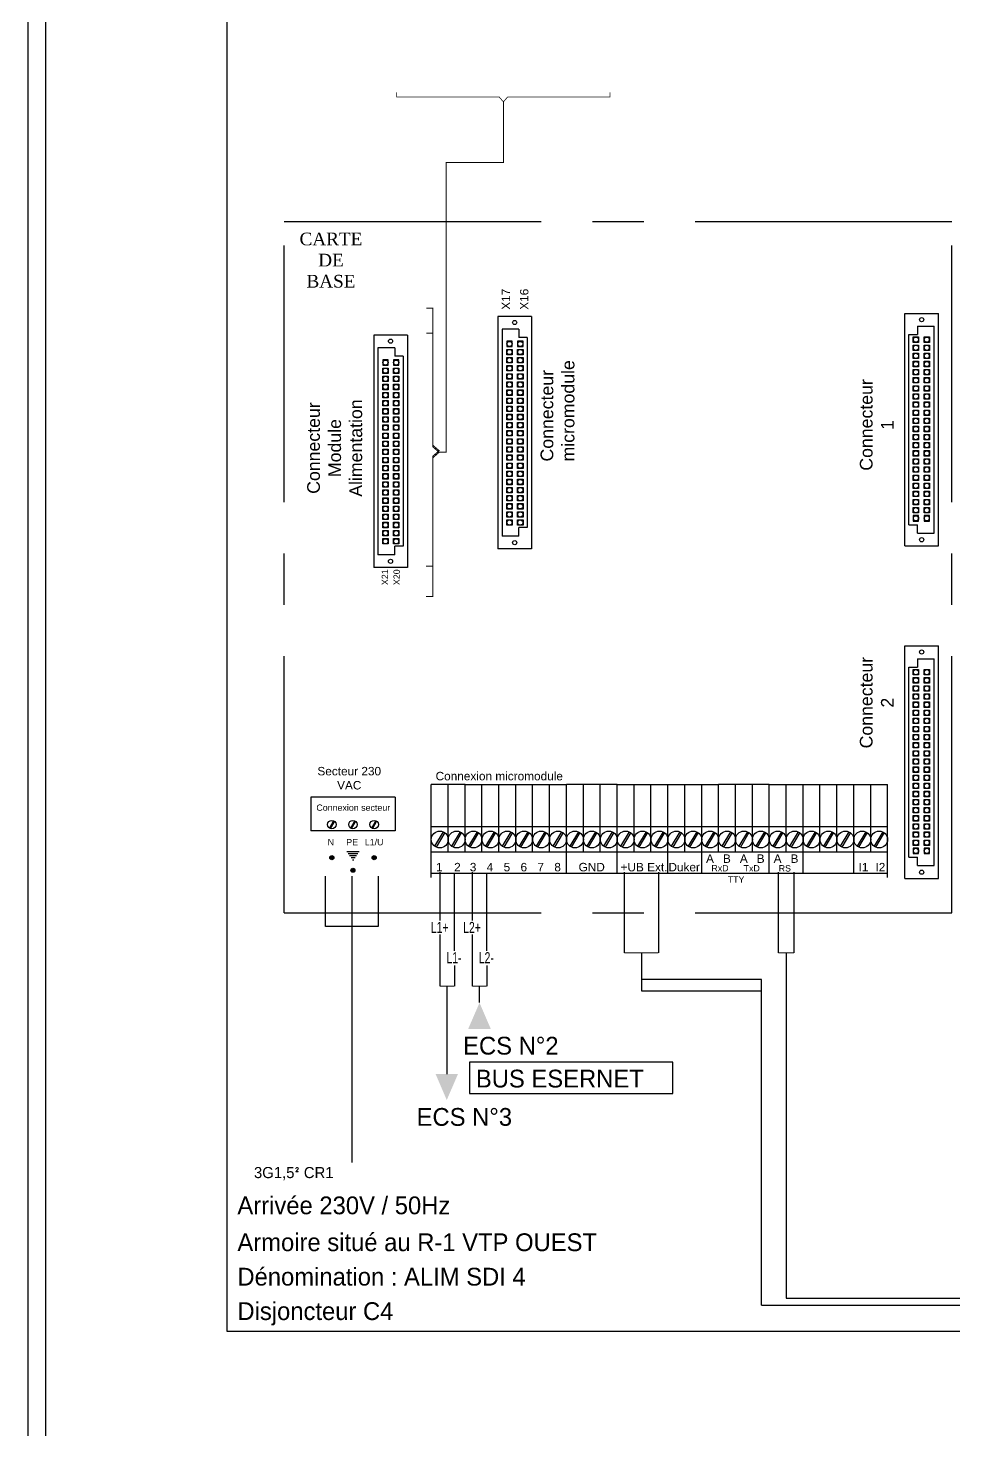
# Model space of a CAD drawing. Header units: millimetres. Extents: x 1942 to 3722, y 1044 to 1602.
# Drawn here: x 1941.8 to 2056.3, y 1322.9 to 1496.3 of the extents above; entities that cross this region are included whole.
import ezdxf

# ---------------------------------------------------------------- set-up
doc = ezdxf.new("R2010")
doc.units = ezdxf.units.MM
doc.linetypes.add('AXES', pattern=[50.8, 31.75, -6.35, 6.35, -6.35])
for name, color, linetype in [('JCC-CABLE1', 3, 'Continuous'), ('JCC-CABLE7', 5, 'Continuous'), ('Texte', 5, 'Continuous')]:
    doc.layers.add(name, color=color, linetype=linetype)

# ---------------------------------------------------------------- blocks, each defined once
blk = doc.blocks.new('A$C13627799')
h = blk.add_hatch(color=256)
h.paths.add_polyline_path([(-76.42, 6.82), (-76.67, 6.82), (-76.67, 6.57, 0.414214)])
h.paths.add_polyline_path([(-76.92, 6.82), (-76.42, 6.82, 1)])
h.paths.add_polyline_path([(-76.67, 6.82), (-76.92, 6.82, 0.414214), (-76.67, 6.57)])
h = blk.add_hatch(color=256)
h.paths.add_polyline_path([(-71.69, 6.82), (-71.44, 6.82), (-71.44, 6.57, -0.414214)])
h.paths.add_polyline_path([(-71.19, 6.82), (-71.69, 6.82, -1)])
h.paths.add_polyline_path([(-71.44, 6.82), (-71.19, 6.82, -0.414214), (-71.44, 6.57)])
h = blk.add_hatch(color=256)
h.paths.add_polyline_path([(-73.8, 5.26), (-74.06, 5.26), (-74.06, 5.01, 0.414214)])
h.paths.add_polyline_path([(-74.31, 5.26), (-73.8, 5.26, 1)])
h.paths.add_polyline_path([(-74.06, 5.26), (-74.31, 5.26, 0.414214), (-74.06, 5.01)])
at = {"linetype": 'AXES'}
for p, q in [((-82.55, 0), (-82.55, 85.52)), ((-82.55, 85.52), (0, 85.52)), ((0, 0), (0, 85.52)), ((-82.55, 0), (0, 0))]:
    blk.add_line(p, q, dxfattribs=at)
for p, q in [((0, 85.52), (0, 85.52)), ((-56.15, 73.76), (-56.15, 45.03)), ((-51.97, 73.76), (-56.15, 73.76)), ((-51.97, 73.76), (-51.97, 45.03)), ((-5.83, 45.39), (-5.83, 74.13)), ((-5.83, 74.13), (-1.65, 74.13)), ((-1.65, 45.39), (-1.65, 74.13)), ((-71.5, 71.45), (-71.5, 42.71)), ((-67.32, 71.45), (-71.5, 71.45)), ((-67.32, 71.45), (-67.32, 42.71)), ((-55.63, 72.2), (-55.63, 46.59)), ((-53.54, 72.2), (-55.63, 72.2)), ((-53.54, 72.2), (-53.54, 71.15)), ((-52.5, 71.15), (-53.54, 71.15)), ((-52.5, 71.15), (-52.5, 47.64)), ((-5.31, 48), (-5.31, 71.51)), ((-5.31, 71.51), (-4.27, 71.51)), ((-4.27, 72.56), (-2.18, 72.56)), ((-4.27, 72.56), (-4.27, 71.51)), ((-2.18, 46.96), (-2.18, 72.56)), ((-70.97, 69.88), (-70.97, 44.28)), ((-68.88, 69.88), (-70.97, 69.88)), ((-68.88, 69.88), (-68.88, 68.84)), ((-67.84, 68.84), (-68.88, 68.84)), ((-67.84, 68.84), (-67.84, 45.33)), ((-52.5, 47.64), (-53.54, 47.64)), ((-53.54, 46.59), (-53.54, 47.64)), ((-5.31, 48), (-4.27, 48)), ((-4.27, 46.96), (-4.27, 48)), ((-4.27, 46.96), (-2.18, 46.96)), ((-67.84, 45.33), (-68.88, 45.33)), ((-68.88, 44.28), (-68.88, 45.33)), ((-53.54, 46.59), (-55.63, 46.59)), ((-5.83, 45.39), (-1.65, 45.39)), ((-68.88, 44.28), (-70.97, 44.28)), ((-51.97, 45.03), (-56.15, 45.03)), ((-67.32, 42.71), (-71.5, 42.71)), ((-5.83, 4.26), (-5.83, 33)), ((-5.83, 33), (-1.65, 33)), ((-1.65, 4.26), (-1.65, 33)), ((-4.27, 31.43), (-4.27, 30.39)), ((-4.27, 31.43), (-2.18, 31.43)), ((-2.18, 5.83), (-2.18, 31.43)), ((-5.31, 6.88), (-5.31, 30.39)), ((-5.31, 30.39), (-4.27, 30.39)), ((-64.38, 4.38), (-64.38, 15.86)), ((-60.2, 15.86), (-64.38, 15.86)), ((-62.29, 7.5), (-62.29, 15.86)), ((-60.2, 15.86), (-47.66, 15.86)), ((-60.2, 7.5), (-60.2, 15.86)), ((-58.11, 7.5), (-58.11, 15.86)), ((-56.02, 7.5), (-56.02, 15.86)), ((-53.93, 7.5), (-53.93, 15.86)), ((-51.84, 7.5), (-51.84, 15.86)), ((-49.75, 7.5), (-49.75, 15.86)), ((-47.66, 4.92), (-47.66, 15.86)), ((-41.39, 15.86), (-47.66, 15.86)), ((-45.57, 7.5), (-45.57, 15.86)), ((-43.48, 7.5), (-43.48, 15.86)), ((-41.39, 15.86), (-28.85, 15.86)), ((-41.39, 4.92), (-41.39, 15.86)), ((-39.3, 7.5), (-39.3, 15.86)), ((-37.21, 7.5), (-37.21, 15.86)), ((-35.12, 4.92), (-35.12, 15.86)), ((-33.03, 7.5), (-33.03, 15.86)), ((-30.94, 4.92), (-30.94, 15.86)), ((-22.58, 15.86), (-28.85, 15.86)), ((-28.85, 7.5), (-28.85, 15.86)), ((-26.76, 7.5), (-26.76, 15.86)), ((-24.67, 7.5), (-24.67, 15.86)), ((-22.58, 15.86), (-7.95, 15.86)), ((-22.58, 4.92), (-22.58, 15.86)), ((-20.49, 7.5), (-20.49, 15.86)), ((-18.4, 4.92), (-18.4, 15.86)), ((-16.31, 7.5), (-16.31, 15.86)), ((-14.22, 7.5), (-14.22, 15.86)), ((-12.13, 4.92), (-12.13, 15.86)), ((-10.04, 7.5), (-10.04, 15.86)), ((-7.95, 4.38), (-7.95, 15.86)), ((-68.83, 14.3), (-79.28, 14.3)), ((-79.28, 14.3), (-79.28, 10.12)), ((-68.83, 14.3), (-68.83, 10.12)), ((-76.45, 11.38), (-76.98, 10.48)), ((-76.36, 11.33), (-76.89, 10.43)), ((-73.84, 11.38), (-74.37, 10.48)), ((-73.75, 11.33), (-74.28, 10.43)), ((-71.22, 11.38), (-71.75, 10.48)), ((-71.13, 11.33), (-71.66, 10.43)), ((-28.85, 10.64), (-64.38, 10.64)), ((-7.95, 10.64), (-28.85, 10.64)), ((-68.83, 10.12), (-79.28, 10.12)), ((-62.89, 10.02), (-63.96, 8.22)), ((-62.71, 9.91), (-63.78, 8.12)), ((-60.8, 10.02), (-61.87, 8.22)), ((-60.62, 9.91), (-61.69, 8.12)), ((-58.71, 10.02), (-59.78, 8.22)), ((-58.53, 9.91), (-59.6, 8.12)), ((-56.62, 10.02), (-57.69, 8.22)), ((-56.44, 9.91), (-57.51, 8.12)), ((-54.53, 10.02), (-55.6, 8.22)), ((-54.35, 9.91), (-55.42, 8.12)), ((-52.44, 10.02), (-53.51, 8.22)), ((-52.26, 9.91), (-53.33, 8.12)), ((-50.35, 10.02), (-51.42, 8.22)), ((-50.17, 9.91), (-51.24, 8.12)), ((-48.26, 10.02), (-49.33, 8.22)), ((-48.08, 9.91), (-49.15, 8.12)), ((-46.17, 10.02), (-47.24, 8.22)), ((-45.99, 9.91), (-47.06, 8.12)), ((-44.08, 10.02), (-45.15, 8.22)), ((-43.9, 9.91), (-44.97, 8.12)), ((-41.99, 10.02), (-43.06, 8.22)), ((-41.81, 9.91), (-42.88, 8.12)), ((-39.9, 10.02), (-40.97, 8.22)), ((-39.72, 9.91), (-40.79, 8.12)), ((-37.81, 10.02), (-38.88, 8.22)), ((-37.63, 9.91), (-38.7, 8.12)), ((-35.72, 10.02), (-36.79, 8.22)), ((-35.54, 9.91), (-36.61, 8.12)), ((-33.63, 10.02), (-34.7, 8.22)), ((-33.45, 9.91), (-34.52, 8.12)), ((-31.54, 10.02), (-32.61, 8.22)), ((-31.36, 9.91), (-32.43, 8.12)), ((-29.45, 10.02), (-30.52, 8.22)), ((-29.27, 9.91), (-30.34, 8.12)), ((-27.36, 10.02), (-28.43, 8.22)), ((-27.18, 9.91), (-28.25, 8.12)), ((-25.27, 10.02), (-26.34, 8.22)), ((-25.09, 9.91), (-26.16, 8.12)), ((-23.18, 10.02), (-24.25, 8.22)), ((-23, 9.91), (-24.07, 8.12)), ((-21.09, 10.02), (-22.16, 8.22)), ((-20.91, 9.91), (-21.98, 8.12)), ((-19, 10.02), (-20.07, 8.22)), ((-18.82, 9.91), (-19.89, 8.12)), ((-16.91, 10.02), (-17.98, 8.22)), ((-16.73, 9.91), (-17.8, 8.12)), ((-14.82, 10.02), (-15.89, 8.22)), ((-14.64, 9.91), (-15.71, 8.12)), ((-12.73, 10.02), (-13.8, 8.22)), ((-12.55, 9.91), (-13.62, 8.12)), ((-10.64, 10.02), (-11.71, 8.22)), ((-10.46, 9.91), (-11.53, 8.12)), ((-8.55, 10.02), (-9.62, 8.22)), ((-8.37, 9.91), (-9.44, 8.12)), ((-74.81, 7.6), (-73.28, 7.6)), ((-74.64, 7.34), (-73.46, 7.34)), ((-74.47, 7.08), (-73.63, 7.08)), ((-47.66, 7.5), (-64.38, 7.5)), ((-28.85, 7.5), (-47.66, 7.5)), ((-7.95, 7.5), (-28.85, 7.5)), ((-74.3, 6.82), (-73.8, 6.82)), ((-74.12, 6.56), (-73.97, 6.56)), ((-5.31, 6.88), (-4.27, 6.88)), ((-4.27, 5.83), (-4.27, 6.88)), ((-4.27, 5.83), (-2.18, 5.83)), ((-64.38, 4.92), (-7.95, 4.92)), ((-5.83, 4.26), (-1.65, 4.26))]:
    blk.add_line(p, q)
at = {"const_width": 0.127}
blk.add_lwpolyline([(-64.99, 71.69), (-64.2, 71.69), (-64.2, 57.84), (-63.4, 57.15), (-64.2, 56.46), (-64.2, 42.88), (-65.03, 42.88)], dxfattribs=at)
for points in [[(-4.78, 71.22), (-4.11, 71.22), (-4.11, 70.55), (-4.78, 70.55)], [(-3.44, 71.22), (-2.77, 71.22), (-2.77, 70.55), (-3.44, 70.55)], [(-54.37, 70.7), (-55.03, 70.7), (-55.03, 70.03), (-54.37, 70.03)], [(-54.37, 69.02), (-55.03, 69.02), (-55.03, 69.69), (-54.37, 69.69)], [(-53.03, 70.7), (-53.7, 70.7), (-53.7, 70.03), (-53.03, 70.03)], [(-53.03, 69.02), (-53.7, 69.02), (-53.7, 69.69), (-53.03, 69.69)], [(-4.78, 70.22), (-4.11, 70.22), (-4.11, 69.55), (-4.78, 69.55)], [(-3.44, 70.22), (-2.77, 70.22), (-2.77, 69.55), (-3.44, 69.55)], [(-69.71, 68.38), (-70.38, 68.38), (-70.38, 67.72), (-69.71, 67.72)], [(-68.37, 68.38), (-69.04, 68.38), (-69.04, 67.72), (-68.37, 67.72)], [(-54.37, 68.02), (-55.03, 68.02), (-55.03, 68.69), (-54.37, 68.69)], [(-54.37, 67.02), (-55.03, 67.02), (-55.03, 67.68), (-54.37, 67.68)], [(-53.03, 68.02), (-53.7, 68.02), (-53.7, 68.69), (-53.03, 68.69)], [(-53.03, 67.02), (-53.7, 67.02), (-53.7, 67.68), (-53.03, 67.68)], [(-4.78, 69.21), (-4.11, 69.21), (-4.11, 68.54), (-4.78, 68.54)], [(-4.78, 68.21), (-4.11, 68.21), (-4.11, 67.54), (-4.78, 67.54)], [(-3.44, 69.21), (-2.77, 69.21), (-2.77, 68.54), (-3.44, 68.54)], [(-3.44, 68.21), (-2.77, 68.21), (-2.77, 67.54), (-3.44, 67.54)], [(-69.71, 66.71), (-70.38, 66.71), (-70.38, 67.38), (-69.71, 67.38)], [(-69.71, 65.71), (-70.38, 65.71), (-70.38, 66.38), (-69.71, 66.38)], [(-68.37, 66.71), (-69.04, 66.71), (-69.04, 67.38), (-68.37, 67.38)], [(-68.37, 65.71), (-69.04, 65.71), (-69.04, 66.38), (-68.37, 66.38)], [(-54.37, 66.01), (-55.03, 66.01), (-55.03, 66.68), (-54.37, 66.68)], [(-53.03, 66.01), (-53.7, 66.01), (-53.7, 66.68), (-53.03, 66.68)], [(-4.78, 67.2), (-4.11, 67.2), (-4.11, 66.53), (-4.78, 66.53)], [(-4.78, 66.2), (-4.11, 66.2), (-4.11, 65.53), (-4.78, 65.53)], [(-3.44, 67.2), (-2.77, 67.2), (-2.77, 66.53), (-3.44, 66.53)], [(-3.44, 66.2), (-2.77, 66.2), (-2.77, 65.53), (-3.44, 65.53)], [(-69.71, 64.7), (-70.38, 64.7), (-70.38, 65.37), (-69.71, 65.37)], [(-69.71, 63.7), (-70.38, 63.7), (-70.38, 64.37), (-69.71, 64.37)], [(-68.37, 64.7), (-69.04, 64.7), (-69.04, 65.37), (-68.37, 65.37)], [(-68.37, 63.7), (-69.04, 63.7), (-69.04, 64.37), (-68.37, 64.37)], [(-54.37, 65.01), (-55.03, 65.01), (-55.03, 65.68), (-54.37, 65.68)], [(-54.37, 64), (-55.03, 64), (-55.03, 64.67), (-54.37, 64.67)], [(-53.03, 65.01), (-53.7, 65.01), (-53.7, 65.68), (-53.03, 65.68)], [(-53.03, 64), (-53.7, 64), (-53.7, 64.67), (-53.03, 64.67)], [(-4.78, 65.19), (-4.11, 65.19), (-4.11, 64.53), (-4.78, 64.53)], [(-4.78, 64.19), (-4.11, 64.19), (-4.11, 63.52), (-4.78, 63.52)], [(-3.44, 65.19), (-2.77, 65.19), (-2.77, 64.53), (-3.44, 64.53)], [(-3.44, 64.19), (-2.77, 64.19), (-2.77, 63.52), (-3.44, 63.52)], [(-69.71, 62.69), (-70.38, 62.69), (-70.38, 63.36), (-69.71, 63.36)], [(-68.37, 62.69), (-69.04, 62.69), (-69.04, 63.36), (-68.37, 63.36)], [(-54.37, 63), (-55.03, 63), (-55.03, 63.67), (-54.37, 63.67)], [(-54.37, 61.99), (-55.03, 61.99), (-55.03, 62.66), (-54.37, 62.66)], [(-53.03, 63), (-53.7, 63), (-53.7, 63.67), (-53.03, 63.67)], [(-53.03, 61.99), (-53.7, 61.99), (-53.7, 62.66), (-53.03, 62.66)], [(-4.78, 63.18), (-4.11, 63.18), (-4.11, 62.52), (-4.78, 62.52)], [(-3.44, 63.18), (-2.77, 63.18), (-2.77, 62.52), (-3.44, 62.52)], [(-69.71, 61.69), (-70.38, 61.69), (-70.38, 62.36), (-69.71, 62.36)], [(-69.71, 60.69), (-70.38, 60.69), (-70.38, 61.35), (-69.71, 61.35)], [(-68.37, 61.69), (-69.04, 61.69), (-69.04, 62.36), (-68.37, 62.36)], [(-68.37, 60.69), (-69.04, 60.69), (-69.04, 61.35), (-68.37, 61.35)], [(-54.37, 60.99), (-55.03, 60.99), (-55.03, 61.66), (-54.37, 61.66)], [(-53.03, 60.99), (-53.7, 60.99), (-53.7, 61.66), (-53.03, 61.66)], [(-4.78, 62.18), (-4.11, 62.18), (-4.11, 61.51), (-4.78, 61.51)], [(-4.78, 61.18), (-4.11, 61.18), (-4.11, 60.51), (-4.78, 60.51)], [(-3.44, 62.18), (-2.77, 62.18), (-2.77, 61.51), (-3.44, 61.51)], [(-3.44, 61.18), (-2.77, 61.18), (-2.77, 60.51), (-3.44, 60.51)], [(-69.71, 59.68), (-70.38, 59.68), (-70.38, 60.35), (-69.71, 60.35)], [(-69.71, 58.68), (-70.38, 58.68), (-70.38, 59.34), (-69.71, 59.34)], [(-68.37, 59.68), (-69.04, 59.68), (-69.04, 60.35), (-68.37, 60.35)], [(-68.37, 58.68), (-69.04, 58.68), (-69.04, 59.34), (-68.37, 59.34)], [(-54.37, 59.98), (-55.03, 59.98), (-55.03, 60.65), (-54.37, 60.65)], [(-54.37, 58.98), (-55.03, 58.98), (-55.03, 59.65), (-54.37, 59.65)], [(-53.03, 59.98), (-53.7, 59.98), (-53.7, 60.65), (-53.03, 60.65)], [(-53.03, 58.98), (-53.7, 58.98), (-53.7, 59.65), (-53.03, 59.65)], [(-4.78, 60.17), (-4.11, 60.17), (-4.11, 59.5), (-4.78, 59.5)], [(-4.78, 59.17), (-4.11, 59.17), (-4.11, 58.5), (-4.78, 58.5)], [(-3.44, 60.17), (-2.77, 60.17), (-2.77, 59.5), (-3.44, 59.5)], [(-3.44, 59.17), (-2.77, 59.17), (-2.77, 58.5), (-3.44, 58.5)], [(-69.71, 57.67), (-70.38, 57.67), (-70.38, 58.34), (-69.71, 58.34)], [(-69.71, 56.67), (-70.38, 56.67), (-70.38, 57.34), (-69.71, 57.34)], [(-68.37, 57.67), (-69.04, 57.67), (-69.04, 58.34), (-68.37, 58.34)], [(-68.37, 56.67), (-69.04, 56.67), (-69.04, 57.34), (-68.37, 57.34)], [(-54.37, 57.98), (-55.03, 57.98), (-55.03, 58.64), (-54.37, 58.64)], [(-54.37, 56.97), (-55.03, 56.97), (-55.03, 57.64), (-54.37, 57.64)], [(-53.03, 57.98), (-53.7, 57.98), (-53.7, 58.64), (-53.03, 58.64)], [(-53.03, 56.97), (-53.7, 56.97), (-53.7, 57.64), (-53.03, 57.64)], [(-4.78, 58.16), (-4.11, 58.16), (-4.11, 57.49), (-4.78, 57.49)], [(-3.44, 58.16), (-2.77, 58.16), (-2.77, 57.49), (-3.44, 57.49)], [(-69.71, 55.66), (-70.38, 55.66), (-70.38, 56.33), (-69.71, 56.33)], [(-68.37, 55.66), (-69.04, 55.66), (-69.04, 56.33), (-68.37, 56.33)], [(-54.37, 55.97), (-55.03, 55.97), (-55.03, 56.64), (-54.37, 56.64)], [(-54.37, 54.96), (-55.03, 54.96), (-55.03, 55.63), (-54.37, 55.63)], [(-53.03, 55.97), (-53.7, 55.97), (-53.7, 56.64), (-53.03, 56.64)], [(-53.03, 54.96), (-53.7, 54.96), (-53.7, 55.63), (-53.03, 55.63)], [(-4.78, 57.16), (-4.11, 57.16), (-4.11, 56.49), (-4.78, 56.49)], [(-4.78, 56.15), (-4.11, 56.15), (-4.11, 55.49), (-4.78, 55.49)], [(-3.44, 57.16), (-2.77, 57.16), (-2.77, 56.49), (-3.44, 56.49)], [(-3.44, 56.15), (-2.77, 56.15), (-2.77, 55.49), (-3.44, 55.49)], [(-69.71, 54.66), (-70.38, 54.66), (-70.38, 55.33), (-69.71, 55.33)], [(-69.71, 53.65), (-70.38, 53.65), (-70.38, 54.32), (-69.71, 54.32)], [(-68.37, 54.66), (-69.04, 54.66), (-69.04, 55.33), (-68.37, 55.33)], [(-68.37, 53.65), (-69.04, 53.65), (-69.04, 54.32), (-68.37, 54.32)], [(-54.37, 53.96), (-55.03, 53.96), (-55.03, 54.63), (-54.37, 54.63)], [(-53.03, 53.96), (-53.7, 53.96), (-53.7, 54.63), (-53.03, 54.63)], [(-4.78, 55.15), (-4.11, 55.15), (-4.11, 54.48), (-4.78, 54.48)], [(-4.78, 54.14), (-4.11, 54.14), (-4.11, 53.48), (-4.78, 53.48)], [(-3.44, 55.15), (-2.77, 55.15), (-2.77, 54.48), (-3.44, 54.48)], [(-3.44, 54.14), (-2.77, 54.14), (-2.77, 53.48), (-3.44, 53.48)], [(-69.71, 52.65), (-70.38, 52.65), (-70.38, 53.32), (-69.71, 53.32)], [(-69.71, 51.64), (-70.38, 51.64), (-70.38, 52.31), (-69.71, 52.31)], [(-68.37, 52.65), (-69.04, 52.65), (-69.04, 53.32), (-68.37, 53.32)], [(-68.37, 51.64), (-69.04, 51.64), (-69.04, 52.31), (-68.37, 52.31)], [(-54.37, 52.95), (-55.03, 52.95), (-55.03, 53.62), (-54.37, 53.62)], [(-54.37, 51.95), (-55.03, 51.95), (-55.03, 52.62), (-54.37, 52.62)], [(-53.03, 52.95), (-53.7, 52.95), (-53.7, 53.62), (-53.03, 53.62)], [(-53.03, 51.95), (-53.7, 51.95), (-53.7, 52.62), (-53.03, 52.62)], [(-4.78, 53.14), (-4.11, 53.14), (-4.11, 52.47), (-4.78, 52.47)], [(-4.78, 52.14), (-4.11, 52.14), (-4.11, 51.47), (-4.78, 51.47)], [(-3.44, 53.14), (-2.77, 53.14), (-2.77, 52.47), (-3.44, 52.47)], [(-3.44, 52.14), (-2.77, 52.14), (-2.77, 51.47), (-3.44, 51.47)], [(-69.71, 50.64), (-70.38, 50.64), (-70.38, 51.31), (-69.71, 51.31)], [(-69.71, 49.64), (-70.38, 49.64), (-70.38, 50.3), (-69.71, 50.3)], [(-68.37, 50.64), (-69.04, 50.64), (-69.04, 51.31), (-68.37, 51.31)], [(-68.37, 49.64), (-69.04, 49.64), (-69.04, 50.3), (-68.37, 50.3)], [(-54.37, 50.94), (-55.03, 50.94), (-55.03, 51.61), (-54.37, 51.61)], [(-54.37, 49.94), (-55.03, 49.94), (-55.03, 50.61), (-54.37, 50.61)], [(-53.03, 50.94), (-53.7, 50.94), (-53.7, 51.61), (-53.03, 51.61)], [(-53.03, 49.94), (-53.7, 49.94), (-53.7, 50.61), (-53.03, 50.61)], [(-4.78, 51.13), (-4.11, 51.13), (-4.11, 50.46), (-4.78, 50.46)], [(-3.44, 51.13), (-2.77, 51.13), (-2.77, 50.46), (-3.44, 50.46)], [(-69.71, 48.63), (-70.38, 48.63), (-70.38, 49.3), (-69.71, 49.3)], [(-68.37, 48.63), (-69.04, 48.63), (-69.04, 49.3), (-68.37, 49.3)], [(-54.37, 48.94), (-55.03, 48.94), (-55.03, 49.6), (-54.37, 49.6)], [(-54.37, 47.93), (-55.03, 47.93), (-55.03, 48.6), (-54.37, 48.6)], [(-53.03, 48.94), (-53.7, 48.94), (-53.7, 49.6), (-53.03, 49.6)], [(-53.03, 47.93), (-53.7, 47.93), (-53.7, 48.6), (-53.03, 48.6)], [(-4.78, 50.13), (-4.11, 50.13), (-4.11, 49.46), (-4.78, 49.46)], [(-4.78, 48.45), (-4.11, 48.45), (-4.11, 49.12), (-4.78, 49.12)], [(-3.44, 50.13), (-2.77, 50.13), (-2.77, 49.46), (-3.44, 49.46)], [(-3.44, 48.45), (-2.77, 48.45), (-2.77, 49.12), (-3.44, 49.12)], [(-69.71, 47.63), (-70.38, 47.63), (-70.38, 48.3), (-69.71, 48.3)], [(-69.71, 46.62), (-70.38, 46.62), (-70.38, 47.29), (-69.71, 47.29)], [(-68.37, 47.63), (-69.04, 47.63), (-69.04, 48.3), (-68.37, 48.3)], [(-68.37, 46.62), (-69.04, 46.62), (-69.04, 47.29), (-68.37, 47.29)], [(-69.71, 45.62), (-70.38, 45.62), (-70.38, 46.29), (-69.71, 46.29)], [(-68.37, 45.62), (-69.04, 45.62), (-69.04, 46.29), (-68.37, 46.29)], [(-4.78, 30.1), (-4.11, 30.1), (-4.11, 29.43), (-4.78, 29.43)], [(-3.44, 30.1), (-2.77, 30.1), (-2.77, 29.43), (-3.44, 29.43)], [(-4.78, 29.09), (-4.11, 29.09), (-4.11, 28.42), (-4.78, 28.42)], [(-4.78, 28.09), (-4.11, 28.09), (-4.11, 27.42), (-4.78, 27.42)], [(-3.44, 29.09), (-2.77, 29.09), (-2.77, 28.42), (-3.44, 28.42)], [(-3.44, 28.09), (-2.77, 28.09), (-2.77, 27.42), (-3.44, 27.42)], [(-4.78, 27.08), (-4.11, 27.08), (-4.11, 26.41), (-4.78, 26.41)], [(-4.78, 26.08), (-4.11, 26.08), (-4.11, 25.41), (-4.78, 25.41)], [(-3.44, 27.08), (-2.77, 27.08), (-2.77, 26.41), (-3.44, 26.41)], [(-3.44, 26.08), (-2.77, 26.08), (-2.77, 25.41), (-3.44, 25.41)], [(-4.78, 25.07), (-4.11, 25.07), (-4.11, 24.41), (-4.78, 24.41)], [(-3.44, 25.07), (-2.77, 25.07), (-2.77, 24.41), (-3.44, 24.41)], [(-4.78, 24.07), (-4.11, 24.07), (-4.11, 23.4), (-4.78, 23.4)], [(-4.78, 23.06), (-4.11, 23.06), (-4.11, 22.4), (-4.78, 22.4)], [(-3.44, 24.07), (-2.77, 24.07), (-2.77, 23.4), (-3.44, 23.4)], [(-3.44, 23.06), (-2.77, 23.06), (-2.77, 22.4), (-3.44, 22.4)], [(-4.78, 22.06), (-4.11, 22.06), (-4.11, 21.39), (-4.78, 21.39)], [(-4.78, 21.06), (-4.11, 21.06), (-4.11, 20.39), (-4.78, 20.39)], [(-3.44, 22.06), (-2.77, 22.06), (-2.77, 21.39), (-3.44, 21.39)], [(-3.44, 21.06), (-2.77, 21.06), (-2.77, 20.39), (-3.44, 20.39)], [(-4.78, 20.05), (-4.11, 20.05), (-4.11, 19.38), (-4.78, 19.38)], [(-3.44, 20.05), (-2.77, 20.05), (-2.77, 19.38), (-3.44, 19.38)], [(-4.78, 19.05), (-4.11, 19.05), (-4.11, 18.38), (-4.78, 18.38)], [(-4.78, 18.04), (-4.11, 18.04), (-4.11, 17.37), (-4.78, 17.37)], [(-3.44, 19.05), (-2.77, 19.05), (-2.77, 18.38), (-3.44, 18.38)], [(-3.44, 18.04), (-2.77, 18.04), (-2.77, 17.37), (-3.44, 17.37)], [(-4.78, 17.04), (-4.11, 17.04), (-4.11, 16.37), (-4.78, 16.37)], [(-4.78, 16.03), (-4.11, 16.03), (-4.11, 15.37), (-4.78, 15.37)], [(-3.44, 17.04), (-2.77, 17.04), (-2.77, 16.37), (-3.44, 16.37)], [(-3.44, 16.03), (-2.77, 16.03), (-2.77, 15.37), (-3.44, 15.37)], [(-4.78, 15.03), (-4.11, 15.03), (-4.11, 14.36), (-4.78, 14.36)], [(-4.78, 14.02), (-4.11, 14.02), (-4.11, 13.36), (-4.78, 13.36)], [(-3.44, 15.03), (-2.77, 15.03), (-2.77, 14.36), (-3.44, 14.36)], [(-3.44, 14.02), (-2.77, 14.02), (-2.77, 13.36), (-3.44, 13.36)], [(-4.78, 13.02), (-4.11, 13.02), (-4.11, 12.35), (-4.78, 12.35)], [(-3.44, 13.02), (-2.77, 13.02), (-2.77, 12.35), (-3.44, 12.35)], [(-4.78, 12.02), (-4.11, 12.02), (-4.11, 11.35), (-4.78, 11.35)], [(-4.78, 11.01), (-4.11, 11.01), (-4.11, 10.34), (-4.78, 10.34)], [(-3.44, 12.02), (-2.77, 12.02), (-2.77, 11.35), (-3.44, 11.35)], [(-3.44, 11.01), (-2.77, 11.01), (-2.77, 10.34), (-3.44, 10.34)], [(-4.78, 10.01), (-4.11, 10.01), (-4.11, 9.34), (-4.78, 9.34)], [(-4.78, 9), (-4.11, 9), (-4.11, 8.33), (-4.78, 8.33)], [(-3.44, 10.01), (-2.77, 10.01), (-2.77, 9.34), (-3.44, 9.34)], [(-3.44, 9), (-2.77, 9), (-2.77, 8.33), (-3.44, 8.33)], [(-4.78, 7.33), (-4.11, 7.33), (-4.11, 8), (-4.78, 8)], [(-3.44, 7.33), (-2.77, 7.33), (-2.77, 8), (-3.44, 8)]]:
    blk.add_lwpolyline(points, close=True)
for centre, radius in [((-54.06, 73.01), 0.258), ((-3.74, 73.37), 0.258), ((-4.44, 70.89), 0.32), ((-3.11, 70.89), 0.32), ((-69.41, 70.7), 0.258), ((-54.7, 70.36), 0.32), ((-54.7, 69.36), 0.32), ((-53.37, 70.36), 0.32), ((-53.37, 69.36), 0.32), ((-4.44, 69.88), 0.32), ((-3.11, 69.88), 0.32), ((-70.04, 68.05), 0.32), ((-68.71, 68.05), 0.32), ((-54.7, 68.35), 0.32), ((-54.7, 67.35), 0.32), ((-53.37, 68.35), 0.32), ((-53.37, 67.35), 0.32), ((-4.44, 68.88), 0.32), ((-4.44, 67.87), 0.32), ((-3.11, 68.88), 0.32), ((-3.11, 67.87), 0.32), ((-70.04, 67.05), 0.32), ((-70.04, 66.04), 0.32), ((-68.71, 67.05), 0.32), ((-68.71, 66.04), 0.32), ((-54.7, 66.35), 0.32), ((-53.37, 66.35), 0.32), ((-4.44, 66.87), 0.32), ((-4.44, 65.86), 0.32), ((-3.11, 66.87), 0.32), ((-3.11, 65.86), 0.32), ((-70.04, 65.04), 0.32), ((-70.04, 64.03), 0.32), ((-68.71, 65.04), 0.32), ((-68.71, 64.03), 0.32), ((-54.7, 65.34), 0.32), ((-54.7, 64.34), 0.32), ((-53.37, 65.34), 0.32), ((-53.37, 64.34), 0.32), ((-4.44, 64.86), 0.32), ((-4.44, 63.86), 0.32), ((-3.11, 64.86), 0.32), ((-3.11, 63.86), 0.32), ((-70.04, 63.03), 0.32), ((-68.71, 63.03), 0.32), ((-54.7, 63.33), 0.32), ((-54.7, 62.33), 0.32), ((-53.37, 63.33), 0.32), ((-53.37, 62.33), 0.32), ((-4.44, 62.85), 0.32), ((-3.11, 62.85), 0.32), ((-70.04, 62.02), 0.32), ((-70.04, 61.02), 0.32), ((-68.71, 62.02), 0.32), ((-68.71, 61.02), 0.32), ((-54.7, 61.32), 0.32), ((-53.37, 61.32), 0.32), ((-4.44, 61.85), 0.32), ((-4.44, 60.84), 0.32), ((-3.11, 61.85), 0.32), ((-3.11, 60.84), 0.32), ((-70.04, 60.01), 0.32), ((-70.04, 59.01), 0.32), ((-68.71, 60.01), 0.32), ((-68.71, 59.01), 0.32), ((-54.7, 60.32), 0.32), ((-54.7, 59.31), 0.32), ((-53.37, 60.32), 0.32), ((-53.37, 59.31), 0.32), ((-4.44, 59.84), 0.32), ((-4.44, 58.83), 0.32), ((-3.11, 59.84), 0.32), ((-3.11, 58.83), 0.32), ((-70.04, 58.01), 0.32), ((-70.04, 57), 0.32), ((-68.71, 58.01), 0.32), ((-68.71, 57), 0.32), ((-54.7, 58.31), 0.32), ((-54.7, 57.31), 0.32), ((-53.37, 58.31), 0.32), ((-53.37, 57.31), 0.32), ((-4.44, 57.83), 0.32), ((-3.11, 57.83), 0.32), ((-70.04, 56), 0.32), ((-68.71, 56), 0.32), ((-54.7, 56.3), 0.32), ((-54.7, 55.3), 0.32), ((-53.37, 56.3), 0.32), ((-53.37, 55.3), 0.32), ((-4.44, 56.82), 0.32), ((-4.44, 55.82), 0.32), ((-3.11, 56.82), 0.32), ((-3.11, 55.82), 0.32), ((-70.04, 54.99), 0.32), ((-70.04, 53.99), 0.32), ((-68.71, 54.99), 0.32), ((-68.71, 53.99), 0.32), ((-54.7, 54.29), 0.32), ((-53.37, 54.29), 0.32), ((-4.44, 54.82), 0.32), ((-4.44, 53.81), 0.32), ((-3.11, 54.82), 0.32), ((-3.11, 53.81), 0.32), ((-70.04, 52.98), 0.32), ((-70.04, 51.98), 0.32), ((-68.71, 52.98), 0.32), ((-68.71, 51.98), 0.32), ((-54.7, 53.29), 0.32), ((-54.7, 52.28), 0.32), ((-53.37, 53.29), 0.32), ((-53.37, 52.28), 0.32), ((-4.44, 52.81), 0.32), ((-4.44, 51.8), 0.32), ((-3.11, 52.81), 0.32), ((-3.11, 51.8), 0.32), ((-70.04, 50.97), 0.32), ((-70.04, 49.97), 0.32), ((-68.71, 50.97), 0.32), ((-68.71, 49.97), 0.32), ((-54.7, 51.28), 0.32), ((-54.7, 50.27), 0.32), ((-53.37, 51.28), 0.32), ((-53.37, 50.27), 0.32), ((-4.44, 50.8), 0.32), ((-3.11, 50.8), 0.32), ((-70.04, 48.97), 0.32), ((-68.71, 48.97), 0.32), ((-54.7, 49.27), 0.32), ((-54.7, 48.27), 0.32), ((-53.37, 49.27), 0.32), ((-53.37, 48.27), 0.32), ((-4.44, 49.79), 0.32), ((-4.44, 48.79), 0.32), ((-3.11, 49.79), 0.32), ((-3.11, 48.79), 0.32), ((-70.04, 47.96), 0.32), ((-70.04, 46.96), 0.32), ((-68.71, 47.96), 0.32), ((-68.71, 46.96), 0.32), ((-70.04, 45.95), 0.32), ((-68.71, 45.95), 0.32), ((-54.06, 45.78), 0.258), ((-3.74, 46.14), 0.258), ((-69.41, 43.47), 0.258), ((-3.74, 32.25), 0.258), ((-4.44, 29.76), 0.32), ((-3.11, 29.76), 0.32), ((-4.44, 28.76), 0.32), ((-4.44, 27.75), 0.32), ((-3.11, 28.76), 0.32), ((-3.11, 27.75), 0.32), ((-4.44, 26.75), 0.32), ((-4.44, 25.74), 0.32), ((-3.11, 26.75), 0.32), ((-3.11, 25.74), 0.32), ((-4.44, 24.74), 0.32), ((-3.11, 24.74), 0.32), ((-4.44, 23.74), 0.32), ((-4.44, 22.73), 0.32), ((-3.11, 23.74), 0.32), ((-3.11, 22.73), 0.32), ((-4.44, 21.73), 0.32), ((-4.44, 20.72), 0.32), ((-3.11, 21.73), 0.32), ((-3.11, 20.72), 0.32), ((-4.44, 19.72), 0.32), ((-3.11, 19.72), 0.32), ((-4.44, 18.71), 0.32), ((-4.44, 17.71), 0.32), ((-3.11, 18.71), 0.32), ((-3.11, 17.71), 0.32), ((-4.44, 16.7), 0.32), ((-4.44, 15.7), 0.32), ((-3.11, 16.7), 0.32), ((-3.11, 15.7), 0.32), ((-4.44, 14.69), 0.32), ((-4.44, 13.69), 0.32), ((-3.11, 14.69), 0.32), ((-3.11, 13.69), 0.32), ((-4.44, 12.69), 0.32), ((-3.11, 12.69), 0.32), ((-76.67, 10.91), 0.522), ((-74.06, 10.91), 0.522), ((-71.44, 10.91), 0.522), ((-4.44, 11.68), 0.32), ((-4.44, 10.68), 0.32), ((-3.11, 11.68), 0.32), ((-3.11, 10.68), 0.32), ((-63.33, 9.07), 1.04), ((-61.24, 9.07), 1.04), ((-59.15, 9.07), 1.04), ((-57.06, 9.07), 1.04), ((-54.97, 9.07), 1.04), ((-52.88, 9.07), 1.04), ((-50.79, 9.07), 1.04), ((-48.7, 9.07), 1.04), ((-46.61, 9.07), 1.04), ((-44.52, 9.07), 1.04), ((-42.43, 9.07), 1.04), ((-40.34, 9.07), 1.04), ((-38.25, 9.07), 1.04), ((-36.16, 9.07), 1.04), ((-34.07, 9.07), 1.04), ((-31.98, 9.07), 1.04), ((-29.89, 9.07), 1.04), ((-27.8, 9.07), 1.04), ((-25.71, 9.07), 1.04), ((-23.62, 9.07), 1.04), ((-21.53, 9.07), 1.04), ((-19.44, 9.07), 1.04), ((-17.35, 9.07), 1.04), ((-15.26, 9.07), 1.04), ((-13.17, 9.07), 1.04), ((-11.08, 9.07), 1.04), ((-8.99, 9.07), 1.04), ((-4.44, 9.67), 0.32), ((-4.44, 8.67), 0.32), ((-3.11, 9.67), 0.32), ((-3.11, 8.67), 0.32), ((-76.67, 6.82), 0.251), ((-71.44, 6.82), 0.251), ((-4.44, 7.66), 0.32), ((-3.11, 7.66), 0.32), ((-74.06, 5.26), 0.251), ((-3.74, 5.02), 0.258)]:
    blk.add_circle(centre, radius)
for s, insert, char_height, width, attachment_point in [('{\\fTimes New Roman|b0|i0|c0|p18;CARTE\\PDE\\PBASE}', (-76.78, 77.31), 1.5675, 59.6862, 8), ('{\\fArial|b0|i0|c0|p34;Secteur 230 VAC}', (-74.52, 16.64), 1.045, 9.0339, 5), ('{\\fArial|b0|i0|c0|p34;Connexion micromodule}', (-63.84, 17.43), 1.045, 18.0677, 1), ('{\\fArial|b0|i0|c0|p34;Connexion secteur}', (-74.02, 13), 0.7837, 9.0339, 5), ('{\\fArial|b0|i0|c0|p34;N}', (-76.79, 8.73), 0.7837, 9.0339, 5), ('{\\fArial|b0|i0|c0|p34;PE}', (-74.16, 8.73), 0.7837, 9.0339, 5), ('{\\fArial|b0|i0|c0|p34;L1/U}', (-71.44, 8.73), 0.7837, 9.0339, 5), ('{\\fArial|b0|i0|c0|p34;A}', (-30.4, 7.22), 1.045, 18.0677, 1), ('{\\fArial|b0|i0|c0|p34;B}', (-28.31, 7.22), 1.045, 18.0677, 1), ('{\\fArial|b0|i0|c0|p34;A}', (-26.22, 7.22), 1.045, 18.0677, 1), ('{\\fArial|b0|i0|c0|p34;B}', (-24.13, 7.22), 1.045, 18.0677, 1), ('{\\fArial|b0|i0|c0|p34;A}', (-22.04, 7.22), 1.045, 18.0677, 1), ('{\\fArial|b0|i0|c0|p34;B}', (-19.95, 7.22), 1.045, 18.0677, 1), ('{\\fArial|b0|i0|c0|p34;1}', (-63.79, 6.17), 1.045, 18.0677, 1), ('{\\fArial|b0|i0|c0|p34;2}', (-61.55, 6.17), 1.045, 18.0677, 1), ('{\\fArial|b0|i0|c0|p34;3}', (-59.61, 6.17), 1.045, 18.0677, 1), ('{\\fArial|b0|i0|c0|p34;4}', (-57.53, 6.17), 1.045, 18.0677, 1), ('{\\fArial|b0|i0|c0|p34;5}', (-55.43, 6.17), 1.045, 18.0677, 1), ('{\\fArial|b0|i0|c0|p34;6}', (-53.34, 6.17), 1.045, 18.0677, 1), ('{\\fArial|b0|i0|c0|p34;7}', (-51.25, 6.17), 1.045, 18.0677, 1), ('{\\fArial|b0|i0|c0|p34;8}', (-49.16, 6.17), 1.045, 18.0677, 1), ('{\\fArial|b0|i0|c0|p34;GND}', (-46.16, 6.17), 1.045, 18.0677, 1), ('{\\fArial|b0|i0|c0|p34;+UB Ext.}', (-40.97, 6.17), 1.045, 18.0677, 1), ('{\\fArial|b0|i0|c0|p34;Duker}', (-35.05, 6.17), 1.045, 18.0677, 1), ('{\\fArial|b0|i0|c0|p34;RxD}', (-29.74, 5.91), 0.7837, 18.0677, 1), ('{\\fArial|b0|i0|c0|p34;TxD}', (-25.76, 5.89), 0.7837, 18.0677, 1), ('{\\fArial|b0|i0|c0|p34;RS}', (-21.42, 5.89), 0.7837, 18.0677, 1), ('{\\fArial|b0|i0|c0|p34;I1}', (-11.54, 6.17), 1.045, 18.0677, 1), ('{\\fArial|b0|i0|c0|p34;I2}', (-9.45, 6.17), 1.045, 18.0677, 1), ('{\\fArial|b0|i0|c0|p34;TTY}', (-27.72, 4.51), 0.7837, 18.0677, 1)]:
    blk.add_mtext(s, dxfattribs=dict(insert=insert, char_height=char_height, width=width, attachment_point=attachment_point))
at = {"rotation": 90}
for s, insert, char_height, width, attachment_point in [('{\\fArial|b0|i0|c0|p34;X17}', (-55.67, 74.59), 1.045, 18.0677, 1), ('{\\fArial|b0|i0|c0|p34;X16}', (-53.41, 74.59), 1.045, 18.0677, 1), ('{\\fArial|b0|i0|c0|p34;Connecteur micromodule}', (-50.86, 55.82), 1.5675, 9.0339, 1), ('{\\fArial|b0|i0|c0|p34;Connecteur 1}', (-9.29, 60.34), 1.5675, 9.0339, 5), ('{\\fArial|b0|i0|c0|p34;Connecteur Module Alimentation}', (-76.31, 57.48), 1.5675, 9.0339, 5), ('{\\fArial|b0|i0|c0|p34;X21}', (-70.5, 40.53), 0.7837, 9.0339, 1), ('{\\fArial|b0|i0|c0|p34;X20}', (-69.05, 40.53), 0.7837, 9.0339, 1), ('{\\fArial|b0|i0|c0|p34;Connecteur 2}', (-9.29, 25.99), 1.5675, 9.0339, 5)]:
    blk.add_mtext(s, dxfattribs=dict(at, insert=insert, char_height=char_height, width=width, attachment_point=attachment_point))

msp = doc.modelspace()

# ---------------------------------------------------------------- hatches: boundary and pattern name
at = {"layer": 'JCC-CABLE1'}
for points in [[(1997.65, 1375.78), (1996.25, 1372.55), (1999.04, 1372.55)], [(1993.6, 1363.75), (1994.99, 1366.98), (1992.21, 1366.98)]]:
    msp.add_hatch(color=1, dxfattribs=at).paths.add_polyline_path(points)

# ---------------------------------------------------------------- linework, layer by layer
at = {"color": 4}
for p, q in [((2015.54, 1391.95), (2015.54, 1381.95)), ((2019.77, 1391.95), (2019.77, 1381.95))]:
    msp.add_line(p, q, dxfattribs=at)
at = {"color": 1}
msp.add_line((2035.56, 1339.26), (2187.95, 1339.26), dxfattribs=at)
at = {"color": 0}
for points in [[(3476.88, 1043.84), (1941.82, 1043.84), (1941.82, 1602.04), (3476.88, 1602.04)], [(1944.02, 1599.75), (3274.38, 1599.75), (3274.38, 1047.07), (1944.02, 1047.07)]]:
    msp.add_lwpolyline(points, close=True, dxfattribs=at)
at = {"color": 8}
msp.add_lwpolyline([(2152, 1335.13), (1966.44, 1335.13), (1966.44, 1564.16), (2152, 1564.16)], close=True, dxfattribs=at)
for points, const_width in [([(2013.77, 1488.38), (2013.77, 1487.8), (2001.11, 1487.8), (2000.6, 1487.21), (2000.09, 1487.8), (1987.41, 1487.8), (1987.41, 1488.41)], 0.0935), ([(1992.65, 1443.87), (1993.51, 1443.87), (1993.51, 1479.7), (2000.6, 1479.73), (2000.6, 1487.21)], 0.127), ([(1991.07, 1461.69), (1991.86, 1461.69), (1991.86, 1444.56), (1992.65, 1443.87), (1991.86, 1443.18), (1991.86, 1426.02), (1991.03, 1426.02)], 0.127)]:
    msp.add_lwpolyline(points, dxfattribs=dict(const_width=const_width))
at = {"color": 4, "const_width": 0.11}
msp.add_lwpolyline([(2015.54, 1381.95), (2019.77, 1381.95)], dxfattribs=at)
at = {"color": 4}
for points in [[(2017.66, 1381.95), (2017.66, 1377.27), (2032.5, 1377.27)], [(2032.5, 1338.38), (2032.5, 1378.66), (2017.66, 1378.66)], [(2032.5, 1338.38), (2187.95, 1338.38)]]:
    msp.add_lwpolyline(points, dxfattribs=at)
at = {"color": 1}
msp.add_lwpolyline([(2035.56, 1381.95), (2035.56, 1339.26)], dxfattribs=at)
at = {"layer": 'JCC-CABLE1', "color": 1}
for p, q in [((1992.76, 1391.93), (1992.76, 1385.94)), ((1994.55, 1382.19), (1994.55, 1391.86)), ((1996.75, 1391.93), (1996.75, 1385.94)), ((1998.54, 1382.19), (1998.54, 1391.86)), ((2034.58, 1391.95), (2034.58, 1381.95)), ((2036.53, 1391.95), (2036.53, 1381.95)), ((1992.76, 1384.24), (1992.76, 1377.84)), ((1996.75, 1384.24), (1996.75, 1377.84)), ((1994.55, 1380.4), (1994.55, 1377.84)), ((1998.54, 1380.4), (1998.54, 1377.84)), ((1993.65, 1366.94), (1993.65, 1377.84)), ((1997.65, 1375.82), (1997.65, 1377.84))]:
    msp.add_line(p, q, dxfattribs=at)
at = {"layer": 'JCC-CABLE1', "color": 1, "const_width": 0.11}
for points in [[(2034.58, 1381.95), (2036.53, 1381.95)], [(1992.76, 1377.84), (1994.55, 1377.84)], [(1996.75, 1377.84), (1998.54, 1377.84)]]:
    msp.add_lwpolyline(points, dxfattribs=at)
at = {"layer": 'JCC-CABLE1', "color": 1}
msp.add_lwpolyline([(1996.43, 1364.54), (2021.57, 1364.54), (2021.57, 1368.42), (1996.43, 1368.42)], close=True, dxfattribs=at)
at = {"layer": 'JCC-CABLE7', "color": 5, "linetype": 'ByBlock'}
msp.add_line((1981.85, 1385.21), (1981.85, 1356.01), dxfattribs=at)
at = {"layer": 'JCC-CABLE7'}
for points in [[(1985.11, 1391.45), (1985.11, 1385.21), (1978.59, 1385.21), (1978.59, 1391.45)], [(1981.85, 1391.45), (1981.85, 1385.21)]]:
    msp.add_lwpolyline(points, dxfattribs=at)

# ---------------------------------------------------------------- block references
at = {"color": 0}
msp.add_blockref('A$C13627799', (2056.06, 1386.91), dxfattribs=at)

# ---------------------------------------------------------------- texts
at = {"color": 8, "char_height": 1.375, "width": 38.2851, "attachment_point": 1}
for s, insert in [('{\\W0.7;\\C1;L1+}', (1991.63, 1385.78)), ('{\\W0.7;\\C1;L2+}', (1995.63, 1385.78)), ('{\\W0.7;\\C1;L1-}', (1993.56, 1382.04)), ('{\\W0.7;\\C1;L2-}', (1997.56, 1382.04))]:
    msp.add_mtext(s, dxfattribs=dict(at, insert=insert))
at = {"layer": 'JCC-CABLE1', "color": 1}
for s, p in [('ECS N°2', (1995.62, 1369.37)), ('BUS ESERNET', (1997.2, 1365.3)), ('ECS N°3', (1989.87, 1360.56))]:
    msp.add_text(s, height=2.2, dxfattribs=at).set_placement(p)
at = {"layer": 'JCC-CABLE7', "color": 5, "insert": (1974.68, 1354.65), "char_height": 1.375, "width": 23.1395, "attachment_point": 5}
msp.add_mtext('3G1,5{\\fISOCPEUR|b0|i0|c0|p34;²} CR1', dxfattribs=at)
at = {"layer": 'Texte'}
for s, p in [('Arrivée 230V / 50Hz', (1967.71, 1349.62)), ('Armoire situé au R-1 VTP OUEST', (1967.71, 1345.06)), ('Dénomination : ALIM SDI 4', (1967.71, 1340.8)), ('Disjoncteur C4', (1967.71, 1336.54))]:
    msp.add_text(s, height=2.2, dxfattribs=at).set_placement(p)

doc.saveas('drawing.dxf')
